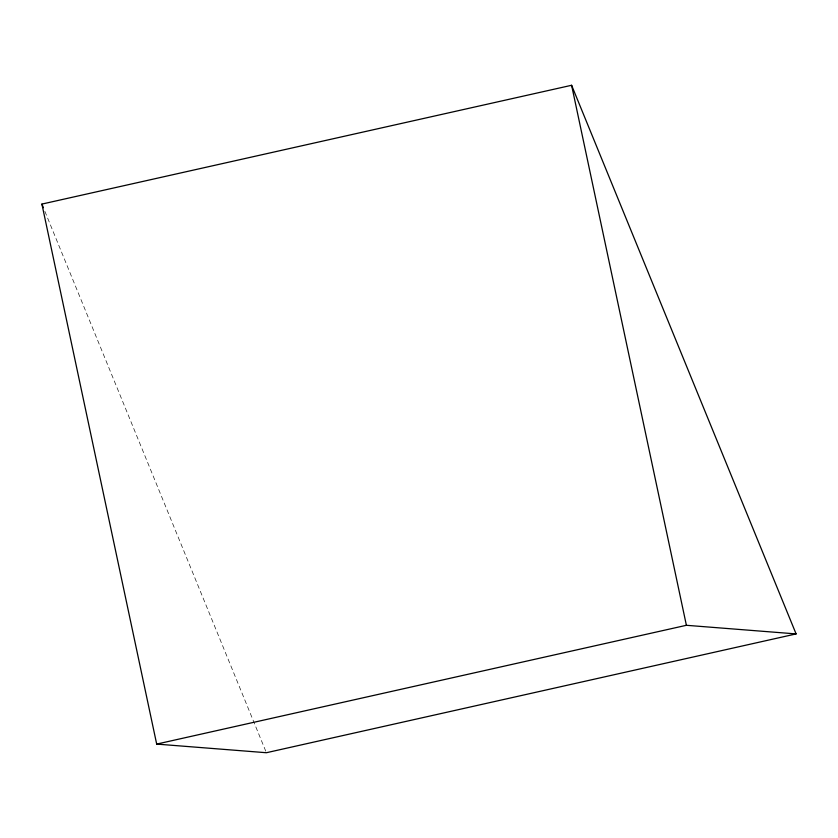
<?xml version="1.0" encoding="UTF-8"?>
<svg xmlns="http://www.w3.org/2000/svg" width="838" height="838" viewBox="0 0 838 838"><rect width="100%" height="100%" fill="white"/><g stroke="black" fill="none" stroke-linecap="round" stroke-linejoin="round"><path stroke-width="0.63" stroke-dasharray="4.19 3.14" d="M44.875 211.344L265.897 751.508"/><path stroke-width="1.26" d="M41.9 204.084L571.61 85.277L796.1 633.916L266.39 752.723L156.685 744.092L41.9 204.084L43.387 207.719M156.685 744.092L686.395 625.295L796.1 633.916M571.61 85.277L686.395 625.295"/></g></svg>
